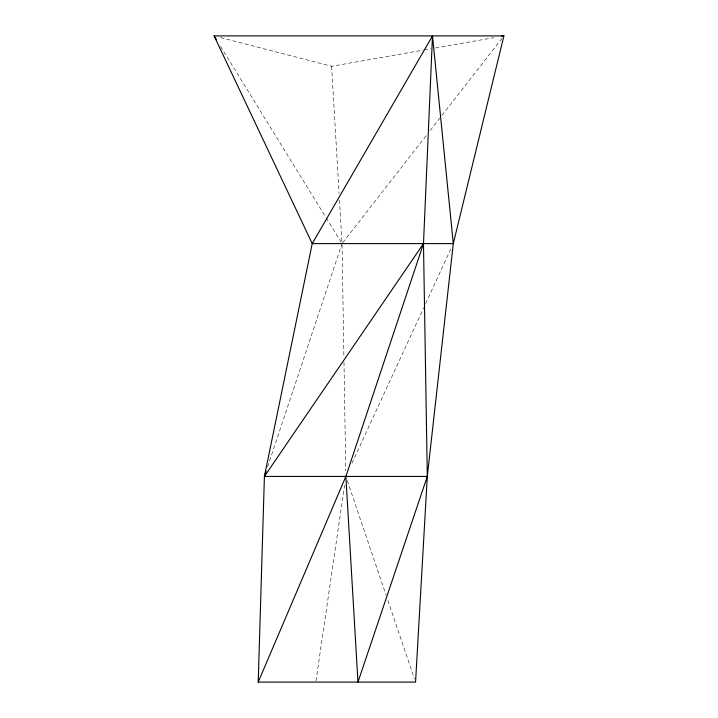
<?xml version="1.0" encoding="UTF-8"?>
<svg xmlns="http://www.w3.org/2000/svg" width="718" height="718" viewBox="0 0 718 718"><rect width="100%" height="100%" fill="white"/><g stroke="black" fill="none" stroke-linecap="round" stroke-linejoin="round"><path stroke-width="0.54" stroke-dasharray="3.59 2.69" d="M315.974 680.996L344.568 485.278M267.599 466.862L341.687 244.667M351.955 463.218L423.737 307.663M425.612 303.588L451.416 247.674M342.728 242.72L427.443 134.006M430.199 130.47L441.22 116.334M441.911 115.445L501.837 38.548M220.57 37.569L331.599 66.289L423.27 50.125M424.374 49.928L431.006 48.761M435.422 47.98L493.957 37.65M220.552 46.383L325.604 216.926M326.196 217.877L341.454 242.657M347.297 480.674L386.096 595.168M387.899 600.472L414.483 678.923M331.599 66.289L339.084 193.42M339.479 200.116L341.974 242.487M342.055 244.721L343.895 356.658M343.985 362.258L345.762 470.837"/><path stroke-width="1.08" d="M258.22 682.1L264.412 476.429L312.222 243.608L432.505 35.9L453.291 243.608L427.3 476.429L415.56 682.1L258.22 682.1L345.861 476.429L423.485 243.608L432.505 35.9M503.901 35.9L453.291 243.608L312.222 243.608L214.099 35.9L503.901 35.9L501.694 36.286M264.412 476.429L423.485 243.608L427.3 476.429L264.412 476.429L266.181 471.116M427.3 476.429L357.968 682.1L345.861 476.429M214.099 35.9L216.45 39.714"/></g></svg>
